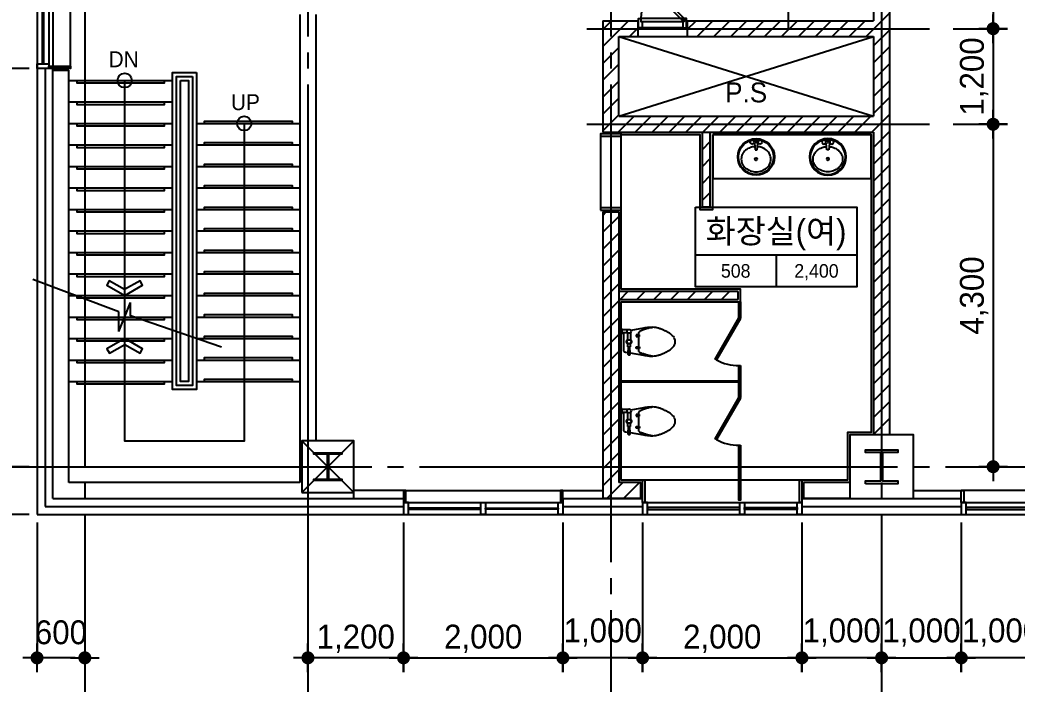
# Model space of a CAD drawing. Extents: x 14327773 to 14405935, y -1804798 to -1750552.
# Drawn here: x 14334959 to 14347473, y -1794278 to -1785939 of the extents above; entities that cross this region are included whole.
import ezdxf
from ezdxf.enums import TextEntityAlignment as Align

# ---------------------------------------------------------------- set-up
doc = ezdxf.new("R2010")
doc.units = 0
doc.header["$LTSCALE"] = 100
doc.header["$MEASUREMENT"] = 0
doc.header["$PDSIZE"] = -10
doc.linetypes.add('CEN', pattern=[66, 60, -2, 2, -2])
doc.layers.get('0').update_dxf_attribs({"linetype": 'CONTINUOUS'})
doc.layers.get('Defpoints').update_dxf_attribs({"linetype": 'CONTINUOUS'})
for name, color, linetype in [('0-내벽고정식', 7, 'CONTINUOUS'), ('8', 8, 'CONTINUOUS'), ('CEN', 1, 'CEN'), ('COL', 2, 'CONTINUOUS'), ('col2', 3, 'CONTINUOUS'), ('DIM', 7, 'CONTINUOUS'), ('EQP', 1, 'CONTINUOUS'), ('FIN', 5, 'CONTINUOUS'), ('HAT', 5, 'CONTINUOUS'), ('IN', 6, 'CONTINUOUS'), ('ST', 3, 'CONTINUOUS'), ('TEXT', 2, 'CONTINUOUS'), ('TEXT1', 7, 'CONTINUOUS'), ('TITLE', 3, 'CONTINUOUS'), ('TO', 6, 'CONTINUOUS'), ('WALL', 2, 'CONTINUOUS'), ('WALL-1', 7, 'CONTINUOUS'), ('WALLBR', 3, 'CONTINUOUS'), ('WID', 4, 'CONTINUOUS'), ('WINE', 8, 'CONTINUOUS')]:
    doc.layers.add(name, color=color, linetype=linetype)
doc.styles.add('HY울를도M', font='HYWULM.TTF')
doc.styles.add('굴림', font='H2HDRM.TTF')
doc.dimstyles.new('DIM100', dxfattribs={"dimtxt": 300, "dimasz": 120, "dimexe": 1, "dimexo": 100, "dimgap": 60, "dimtad": 1, "dimdec": 4, "dimzin": 0, "dimdsep": 46, "dimlunit": 6, "dimtxsty": '굴림', "dimblk": 'DOTT', "dimcen": 0.09, "dimadec": 0, "dimazin": 0, "dimtfac": 1, "dimtdec": 4, "dimtofl": 0, "dimtmove": 2, "dimatfit": 2, "dimldrblk": 'DOTT', "dimfxl": 1, "dimtolj": 1, "dimtzin": 0, "dimarcsym": 0})
doc.dimstyles.new('DIM50', dxfattribs={"dimscale": 50, "dimtxt": 3, "dimasz": 1.2, "dimexe": 1, "dimexo": 1, "dimgap": 0.6, "dimtad": 1, "dimdec": 4, "dimzin": 0, "dimdsep": 46, "dimlunit": 6, "dimtxsty": '굴림', "dimblk": 'DOTT', "dimcen": 0.09, "dimadec": 0, "dimazin": 0, "dimtfac": 1, "dimtdec": 4, "dimtofl": 0, "dimtmove": 2, "dimatfit": 2, "dimldrblk": 'DOTT', "dimfxl": 1, "dimtolj": 1, "dimtzin": 0, "dimarcsym": 0})
pattern_1 = [(45, (1645526.7, -3035737.57), (-106.0660172, 106.0660172), [])]

# ---------------------------------------------------------------- blocks, each defined once
blk = doc.blocks.new('TT1')
at = {"layer": 'TEXT1'}
for p, q in [((-1013, -600), (1013, -600)), ((0, -600), (0, -1000))]:
    blk.add_line(p, q, dxfattribs=at)
blk.add_lwpolyline([(-1013, 0), (1013, 0), (1013, -1000), (-1013, -1000)], close=True, dxfattribs=at)
blk = doc.blocks.new('A$C6C934309')
at = {"layer": 'ST'}
for p, q in [((271.5, 860.5), (0, 1579.2)), ((436.3, 860.5), (193.1, 760.5)), ((436.3, 860.5), (271.5, 860.5)), ((305.9, 760.5), (193.1, 760.5)), ((567.6, 0), (305.9, 760.5))]:
    blk.add_line(p, q, dxfattribs=at)
blk = doc.blocks.new('aw-1000-300')
at = {"layer": 'WID', "color": 8}
for p, q in [((970, 300), (0, 300)), ((0, 150), (1000, 150)), ((0, 0), (1000, 0))]:
    blk.add_line(p, q, dxfattribs=at)
at = {"layer": 'WID'}
for points in [[(0, 300), (30, 300), (30, 150), (0, 150)], [(970, 300), (1000, 300), (1000, 150), (970, 150)], [(60, 150), (0, 150), (0, 0), (60, 0)], [(940, 150), (1000, 150), (1000, 0), (940, 0)], [(60, 63), (940, 63), (940, 87), (60, 87)]]:
    blk.add_lwpolyline(points, close=True, dxfattribs=at)
blk = doc.blocks.new('DOTT')
for p, q in [((0, 1.5), (0, -1.5)), ((-1.5, 0), (1.5, 0))]:
    blk.add_line(p, q)
at = {"color": 6, "const_width": 0.68}
blk.add_lwpolyline([(-0.34, 0, 1), (0.34, 0, 1)], format="xyb", close=True, dxfattribs=at)
blk = doc.blocks.new('*D107')
at = {"layer": 'Defpoints', "color": 0, "lineweight": -3, "ltscale": 3}
for p in [(14346773, -1792149), (14347773, -1792149), (14346773, -1793949)]:
    blk.add_point(p, dxfattribs=at)
at = {"layer": 'DIM', "color": 7, "lineweight": -2, "ltscale": 3}
for p, q in [((14346773, -1792249), (14346773, -1793950)), ((14347773, -1792249), (14347773, -1793950)), ((14347653, -1793949), (14346893, -1793949))]:
    blk.add_line(p, q, dxfattribs=at)
at = {"layer": 'DIM', "color": 7, "lineweight": -2, "ltscale": 3, "xscale": 120, "yscale": 120, "zscale": 120, "rotation": 180}
blk.add_blockref('DOTT', (14346773, -1793949), dxfattribs=at)
at = {"layer": 'DIM', "color": 7, "lineweight": -2, "ltscale": 3, "xscale": 120, "yscale": 120, "zscale": 120}
blk.add_blockref('DOTT', (14347773, -1793949), dxfattribs=at)
at = {"layer": 'DIM', "color": 3, "ltscale": 3, "insert": (14347273, -1793632), "char_height": 300, "attachment_point": 5, "style": '굴림'}
blk.add_mtext('\\A1;1,000', dxfattribs=at)
blk = doc.blocks.new('*D108')
at = {"layer": 'Defpoints', "color": 0, "lineweight": -3, "ltscale": 3}
for p in [(14345773, -1792149), (14346773, -1792149), (14346773, -1793949)]:
    blk.add_point(p, dxfattribs=at)
at = {"layer": 'DIM', "color": 7, "lineweight": -2, "ltscale": 3}
for p, q in [((14345773, -1792249), (14345773, -1793950)), ((14346773, -1792249), (14346773, -1793950)), ((14345893, -1793949), (14346653, -1793949))]:
    blk.add_line(p, q, dxfattribs=at)
at = {"layer": 'DIM', "color": 7, "lineweight": -2, "ltscale": 3, "xscale": 120, "yscale": 120, "zscale": 120, "rotation": 180}
blk.add_blockref('DOTT', (14345773, -1793949), dxfattribs=at)
at = {"layer": 'DIM', "color": 7, "lineweight": -2, "ltscale": 3, "xscale": 120, "yscale": 120, "zscale": 120}
blk.add_blockref('DOTT', (14346773, -1793949), dxfattribs=at)
at = {"layer": 'DIM', "color": 3, "ltscale": 3, "insert": (14346273, -1793632), "char_height": 300, "attachment_point": 5, "style": '굴림'}
blk.add_mtext('\\A1;1,000', dxfattribs=at)
blk = doc.blocks.new('*D123')
at = {"layer": 'Defpoints', "color": 0, "lineweight": -3, "ltscale": 3}
for p in [(14342773, -1792149), (14344773, -1792149), (14344773, -1793949)]:
    blk.add_point(p, dxfattribs=at)
at = {"layer": 'DIM', "color": 7, "lineweight": -2, "ltscale": 3}
for p, q in [((14342773, -1792249), (14342773, -1793950)), ((14344773, -1792249), (14344773, -1793950)), ((14342893, -1793949), (14344653, -1793949))]:
    blk.add_line(p, q, dxfattribs=at)
at = {"layer": 'DIM', "color": 7, "lineweight": -2, "ltscale": 3, "xscale": 120, "yscale": 120, "zscale": 120, "rotation": 180}
blk.add_blockref('DOTT', (14342773, -1793949), dxfattribs=at)
at = {"layer": 'DIM', "color": 7, "lineweight": -2, "ltscale": 3, "xscale": 120, "yscale": 120, "zscale": 120}
blk.add_blockref('DOTT', (14344773, -1793949), dxfattribs=at)
at = {"layer": 'DIM', "color": 3, "ltscale": 3, "insert": (14343773, -1793710), "char_height": 300, "attachment_point": 5, "style": '굴림'}
blk.add_mtext('\\A1;2,000', dxfattribs=at)
blk = doc.blocks.new('*D124')
at = {"layer": 'Defpoints', "color": 0, "lineweight": -3, "ltscale": 3}
for p in [(14335173, -1792149), (14335773, -1792149), (14335173, -1793949)]:
    blk.add_point(p, dxfattribs=at)
at = {"layer": 'DIM', "color": 7, "lineweight": -2, "ltscale": 3}
for p, q in [((14335173, -1792249), (14335173, -1793950)), ((14335773, -1792249), (14335773, -1793950)), ((14335653, -1793949), (14335293, -1793949))]:
    blk.add_line(p, q, dxfattribs=at)
at = {"layer": 'DIM', "color": 7, "lineweight": -2, "ltscale": 3, "xscale": 120, "yscale": 120, "zscale": 120, "rotation": 180}
blk.add_blockref('DOTT', (14335173, -1793949), dxfattribs=at)
at = {"layer": 'DIM', "color": 7, "lineweight": -2, "ltscale": 3, "xscale": 120, "yscale": 120, "zscale": 120}
blk.add_blockref('DOTT', (14335773, -1793949), dxfattribs=at)
at = {"layer": 'DIM', "color": 3, "ltscale": 3, "insert": (14335473, -1793630), "char_height": 300, "attachment_point": 5, "style": '굴림'}
blk.add_mtext('\\A1;600', dxfattribs=at)
blk = doc.blocks.new('*D125')
at = {"layer": 'Defpoints', "color": 0, "lineweight": -3, "ltscale": 3}
for p in [(14344773, -1792149), (14345773, -1792149), (14344773, -1793949)]:
    blk.add_point(p, dxfattribs=at)
at = {"layer": 'DIM', "color": 7, "lineweight": -2, "ltscale": 3}
for p, q in [((14344773, -1792249), (14344773, -1793950)), ((14345773, -1792249), (14345773, -1793950)), ((14345653, -1793949), (14344893, -1793949))]:
    blk.add_line(p, q, dxfattribs=at)
at = {"layer": 'DIM', "color": 7, "lineweight": -2, "ltscale": 3, "xscale": 120, "yscale": 120, "zscale": 120, "rotation": 180}
blk.add_blockref('DOTT', (14344773, -1793949), dxfattribs=at)
at = {"layer": 'DIM', "color": 7, "lineweight": -2, "ltscale": 3, "xscale": 120, "yscale": 120, "zscale": 120}
blk.add_blockref('DOTT', (14345773, -1793949), dxfattribs=at)
at = {"layer": 'DIM', "color": 3, "ltscale": 3, "insert": (14345273, -1793632), "char_height": 300, "attachment_point": 5, "style": '굴림'}
blk.add_mtext('\\A1;1,000', dxfattribs=at)
blk = doc.blocks.new('*D126')
at = {"layer": 'Defpoints', "color": 0, "lineweight": -3, "ltscale": 3}
for p in [(14339773, -1792149), (14341773, -1792149), (14341773, -1793949)]:
    blk.add_point(p, dxfattribs=at)
at = {"layer": 'DIM', "color": 7, "lineweight": -2, "ltscale": 3}
for p, q in [((14339773, -1792249), (14339773, -1793950)), ((14341773, -1792249), (14341773, -1793950)), ((14339893, -1793949), (14341653, -1793949))]:
    blk.add_line(p, q, dxfattribs=at)
at = {"layer": 'DIM', "color": 7, "lineweight": -2, "ltscale": 3, "xscale": 120, "yscale": 120, "zscale": 120, "rotation": 180}
blk.add_blockref('DOTT', (14339773, -1793949), dxfattribs=at)
at = {"layer": 'DIM', "color": 7, "lineweight": -2, "ltscale": 3, "xscale": 120, "yscale": 120, "zscale": 120}
blk.add_blockref('DOTT', (14341773, -1793949), dxfattribs=at)
at = {"layer": 'DIM', "color": 3, "ltscale": 3, "insert": (14340773, -1793710), "char_height": 300, "attachment_point": 5, "style": '굴림'}
blk.add_mtext('\\A1;2,000', dxfattribs=at)
blk = doc.blocks.new('*D127')
at = {"layer": 'Defpoints', "color": 0, "lineweight": -3, "ltscale": 3}
for p in [(14341773, -1792149), (14342773, -1792149), (14341773, -1793949)]:
    blk.add_point(p, dxfattribs=at)
at = {"layer": 'DIM', "color": 7, "lineweight": -2, "ltscale": 3}
for p, q in [((14341773, -1792249), (14341773, -1793950)), ((14342773, -1792249), (14342773, -1793950)), ((14342653, -1793949), (14341893, -1793949))]:
    blk.add_line(p, q, dxfattribs=at)
at = {"layer": 'DIM', "color": 7, "lineweight": -2, "ltscale": 3, "xscale": 120, "yscale": 120, "zscale": 120, "rotation": 180}
blk.add_blockref('DOTT', (14341773, -1793949), dxfattribs=at)
at = {"layer": 'DIM', "color": 7, "lineweight": -2, "ltscale": 3, "xscale": 120, "yscale": 120, "zscale": 120}
blk.add_blockref('DOTT', (14342773, -1793949), dxfattribs=at)
at = {"layer": 'DIM', "color": 3, "ltscale": 3, "insert": (14342273, -1793632), "char_height": 300, "attachment_point": 5, "style": '굴림'}
blk.add_mtext('\\A1;1,000', dxfattribs=at)
blk = doc.blocks.new('*D128')
at = {"layer": 'Defpoints', "color": 0, "lineweight": -3, "ltscale": 3}
for p in [(14338573, -1792149), (14339773, -1792149), (14338573, -1793949)]:
    blk.add_point(p, dxfattribs=at)
at = {"layer": 'DIM', "color": 7, "lineweight": -2, "ltscale": 3}
for p, q in [((14338573, -1792249), (14338573, -1793950)), ((14339773, -1792249), (14339773, -1793950)), ((14339653, -1793949), (14338693, -1793949))]:
    blk.add_line(p, q, dxfattribs=at)
at = {"layer": 'DIM', "color": 7, "lineweight": -2, "ltscale": 3, "xscale": 120, "yscale": 120, "zscale": 120, "rotation": 180}
blk.add_blockref('DOTT', (14338573, -1793949), dxfattribs=at)
at = {"layer": 'DIM', "color": 7, "lineweight": -2, "ltscale": 3, "xscale": 120, "yscale": 120, "zscale": 120}
blk.add_blockref('DOTT', (14339773, -1793949), dxfattribs=at)
at = {"layer": 'DIM', "color": 3, "ltscale": 3, "insert": (14339173, -1793710), "char_height": 300, "attachment_point": 5, "style": '굴림'}
blk.add_mtext('\\A1;1,200', dxfattribs=at)
blk = doc.blocks.new('*D132')
at = {"layer": 'Defpoints', "color": 0, "lineweight": -3, "ltscale": 3}
for p in [(14334173, -1785549), (14335173, -1785549), (14335173, -1786549)]:
    blk.add_point(p, dxfattribs=at)
at = {"layer": 'DIM', "color": 7, "lineweight": -2, "ltscale": 3}
for p, q in [((14335073, -1785549), (14334172, -1785549)), ((14334173, -1786429), (14334173, -1785669)), ((14335073, -1786549), (14334172, -1786549))]:
    blk.add_line(p, q, dxfattribs=at)
at = {"layer": 'DIM', "color": 7, "lineweight": -2, "ltscale": 3, "xscale": 120, "yscale": 120, "zscale": 120}
for p, rotation in [((14334173, -1785549), 90), ((14334173, -1786549), 270)]:
    blk.add_blockref('DOTT', p, dxfattribs=dict(at, rotation=rotation))
at = {"layer": 'DIM', "color": 3, "ltscale": 3, "insert": (14333904, -1786049), "char_height": 300, "attachment_point": 5, "rotation": 90, "style": '굴림'}
blk.add_mtext('\\A1;1,000', dxfattribs=at)
blk = doc.blocks.new('*D138')
at = {"layer": 'Defpoints', "color": 0, "lineweight": -3, "ltscale": 3}
for p in [(14334173, -1791549), (14335173, -1791549), (14335173, -1792149)]:
    blk.add_point(p, dxfattribs=at)
at = {"layer": 'DIM', "color": 7, "lineweight": -2, "ltscale": 3}
for p, q in [((14335073, -1791549), (14334172, -1791549)), ((14334173, -1792029), (14334173, -1791669)), ((14335073, -1792149), (14334172, -1792149))]:
    blk.add_line(p, q, dxfattribs=at)
at = {"layer": 'DIM', "color": 7, "lineweight": -2, "ltscale": 3, "xscale": 120, "yscale": 120, "zscale": 120}
for p, rotation in [((14334173, -1791549), 90), ((14334173, -1792149), 270)]:
    blk.add_blockref('DOTT', p, dxfattribs=dict(at, rotation=rotation))
at = {"layer": 'DIM', "color": 3, "ltscale": 3, "insert": (14333890, -1792130), "char_height": 300, "attachment_point": 5, "rotation": 90, "style": '굴림'}
blk.add_mtext('\\A1;600', dxfattribs=at)
blk = doc.blocks.new('*D160')
at = {"layer": 'Defpoints', "color": 0, "lineweight": -3}
for p in [(14346373, -1780649), (14346373, -1786049), (14347173, -1786049)]:
    blk.add_point(p, dxfattribs=at)
at = {"layer": 'DIM', "color": 7, "lineweight": -2}
for p, q in [((14346673, -1780649), (14347273, -1780649)), ((14347173, -1780769), (14347173, -1785929)), ((14346673, -1786049), (14347273, -1786049))]:
    blk.add_line(p, q, dxfattribs=at)
at = {"layer": 'DIM', "color": 7, "lineweight": -2, "xscale": 120, "yscale": 120, "zscale": 120}
for p, rotation in [((14347173, -1780649), 90), ((14347173, -1786049), 270)]:
    blk.add_blockref('DOTT', p, dxfattribs=dict(at, rotation=rotation))
at = {"layer": 'DIM', "color": 3, "insert": (14346935, -1783349), "char_height": 300, "attachment_point": 5, "rotation": 90, "style": '굴림'}
blk.add_mtext('\\A1;5,400', dxfattribs=at)
blk = doc.blocks.new('*D161')
at = {"layer": 'Defpoints', "color": 0, "lineweight": -3}
for p in [(14346373, -1786049), (14346373, -1787249), (14347173, -1787249)]:
    blk.add_point(p, dxfattribs=at)
at = {"layer": 'DIM', "color": 7, "lineweight": -2}
for p, q in [((14346673, -1786049), (14347273, -1786049)), ((14347173, -1786169), (14347173, -1787129)), ((14346673, -1787249), (14347273, -1787249))]:
    blk.add_line(p, q, dxfattribs=at)
at = {"layer": 'DIM', "color": 7, "lineweight": -2, "xscale": 120, "yscale": 120, "zscale": 120}
for p, rotation in [((14347173, -1786049), 90), ((14347173, -1787249), 270)]:
    blk.add_blockref('DOTT', p, dxfattribs=dict(at, rotation=rotation))
at = {"layer": 'DIM', "color": 3, "insert": (14346934, -1786649), "char_height": 300, "attachment_point": 5, "rotation": 90, "style": '굴림'}
blk.add_mtext('\\A1;1,200', dxfattribs=at)
blk = doc.blocks.new('*D162')
at = {"layer": 'Defpoints', "color": 0, "lineweight": -3}
for p in [(14346373, -1787249), (14346373, -1791549), (14347173, -1791549)]:
    blk.add_point(p, dxfattribs=at)
at = {"layer": 'DIM', "color": 7, "lineweight": -2}
for p, q in [((14346673, -1787249), (14347273, -1787249)), ((14347173, -1787369), (14347173, -1791429)), ((14346673, -1791549), (14347273, -1791549))]:
    blk.add_line(p, q, dxfattribs=at)
at = {"layer": 'DIM', "color": 7, "lineweight": -2, "xscale": 120, "yscale": 120, "zscale": 120}
for p, rotation in [((14347173, -1787249), 90), ((14347173, -1791549), 270)]:
    blk.add_blockref('DOTT', p, dxfattribs=dict(at, rotation=rotation))
at = {"layer": 'DIM', "color": 3, "insert": (14346934, -1789399), "char_height": 300, "attachment_point": 5, "rotation": 90, "style": '굴림'}
blk.add_mtext('\\A1;4,300', dxfattribs=at)
blk = doc.blocks.new('001')
at = {"layer": 'EQP'}
for p, q in [((0, 165), (10, 160)), ((10, 160), (10, 100)), ((85, 150), (10, 150)), ((280, 170), (122, 142)), ((10, 100), (0, 95)), ((85, 110), (10, 110)), ((80, 115), (80, 15)), ((120, 115), (120, 15)), ((190, 85), (190, 65)), ((230, 85), (190, 85)), ((190, 65), (230, 65)), ((220, 115), (220, 85)), ((220, 65), (220, 0)), ((220, 0), (220, -65)), ((230, 65), (230, 85)), ((80, -15), (80, -65)), ((80, -65), (120, -65)), ((120, -65), (120, -15)), ((190, -85), (190, -65)), ((190, -65), (230, -65)), ((230, -85), (190, -85)), ((220, -85), (220, -115)), ((230, -65), (230, -85))]:
    blk.add_line(p, q, dxfattribs=at)
for points in [[(31, 110, 0.018932), (30, 75), (30, 0), (30, -75, 0.024922), (32, -121, 0.25497), (35, -125, 0.056948), (39, -127, 0.016043), (55, -130), (86, -136)], [(90, -65), (85, -150, 1.060552), (115, -150), (110, -65)], [(114, -141), (280, -170, 0.022182), (348, -179, 0.0294), (400, -180, 0.029565), (436, -177, 0.035314), (465, -170, 0.006976), (477, -166, 0.004694), (495, -160, 0.019426), (536, -144, 0.015468), (585, -120, 0.040875), (615, -101, 0.036447), (645, -75, 0.04843), (665, -50, 0.068612), (675, -30, 0.037226), (679, -14, 0.041311), (680, 0, 0.041311)]]:
    blk.add_lwpolyline(points, format="xyb", dxfattribs=at)
for centre in [(100, 130), (100, 0)]:
    blk.add_circle(centre, 25, dxfattribs=at)
for centre, radius, start, end in [((326, -22), 174, 119.5675, 126.8699), ((474, -283), 475, 116.5651, 119.5675), ((397, -129), 303, 112.8053, 116.5651), ((412, -593), 775, 94.7636, 99.8466), ((371, -66), 234, 105.9454, 112.8053), ((471, -417), 599, 101.6565, 105.9454), ((385, -261), 441, 88.0277, 94.7636), ((418, -160), 337, 94.3987, 101.6565), ((390, -123), 304, 81.2538, 88.0277), ((403, -34), 213, 73.1639, 81.2538), ((333, -266), 456, 71.5651, 73.1639), ((159, -789), 1007, 70.4892, 71.5651), ((307, -370), 562, 66.0375, 70.4892), ((175, -667), 887, 62.4927, 66.0375), ((100, 0), 35, 124.8499, 235.1501), ((100, 0), 35, 304.8499, 55.1501), ((224, 115), 3.54, 126.8699, 180), ((485, -73), 217, 53.1301, 62.4927), ((451, -117), 273, 44.7808, 53.1301), ((528, -41), 165, 33.6901, 44.7808), ((596, 4), 82.6, 17.9901, 33.6901), ((572, -3), 108, 9.4623, 17.9901), ((592, 0), 87.7, 0, 9.4623), ((232, -115), 12.3, 180, 225), ((262, -85), 54.8, 225, 245.9278), ((359, 131), 291, 245.9278, 249.444), ((454, 386), 564, 249.444, 251.9714), ((609, 862), 1064, 251.9714, 254.0546), ((544, 635), 828, 254.0546, 256.4166), ((407, 67), 244, 256.4166, 265.6013)]:
    blk.add_arc(centre, radius, start, end, dxfattribs=at)
blk = doc.blocks.new('2LAVA01', base_point=(376, 233))
at = {"color": 0}
for p, q in [((346, 203), (405, 203)), ((346, 175), (349, 175)), ((354, 170), (362, 94)), ((390, 94), (397, 170)), ((402, 175), (405, 175)), ((362, 94), (390, 94))]:
    blk.add_line(p, q, dxfattribs=at)
blk.add_lwpolyline([(358, 132, 0.064435), (303, 121, 0.091719), (244, 87, 0.103599), (203, 34, 0.113912), (190, -25, 0.113912), (203, -84, 0.103599), (244, -137, 0.091719), (303, -171, 0.084785), (376, -183, 0.084785), (448, -171, 0.091719), (507, -137, 0.103599), (548, -84, 0.113912), (562, -25, 0.113912), (548, 34, 0.103599), (507, 87, 0.091719), (448, 121, 0.064435), (393, 132, 0.084785)], format="xyb", dxfattribs=at)
for centre, radius in [((376, 3), 230), ((376, 3), 220), ((326, 189), 25), ((376, 189), 8), ((426, 189), 25), ((376, -25), 15)]:
    blk.add_circle(centre, radius, dxfattribs=at)
for centre, start, end in [((349, 170), 5.3909, 90), ((402, 170), 90, 174.6091)]:
    blk.add_arc(centre, 5, start, end, dxfattribs=at)
blk = doc.blocks.new('D600')
at = {"layer": 'WID'}
for p, q in [((0, -255), (0, 255)), ((80, 255), (80, -255)), ((120, -270), (120, 270))]:
    blk.add_line(p, q, dxfattribs=at)
for points in [[(90, 300), (120, 300), (120, 270), (80, 270), (80, 255), (0, 255), (0, 270), (0, 270), (0, 300), (90, 300)], [(120, -270), (97, -247), (478, 135), (502, 112)], [(90, -300), (120, -300), (120, -270), (80, -270), (80, -255), (0, -255), (0, -270), (0, -270), (0, -300), (90, -300)]]:
    blk.add_lwpolyline(points, dxfattribs=at)
blk.add_lwpolyline([(120, -270), (502, 112, 0.198912), (120, 270, 0.198912)], format="xyb", dxfattribs=at)

msp = doc.modelspace()

# ---------------------------------------------------------------- hatches: boundary and pattern name
at = {"layer": 'HAT', "lineweight": -3, "ltscale": 200}
h = msp.add_hatch(dxfattribs=at)
h.set_pattern_fill('_USER,N', color=256, scale=150, angle=45, style=0, pattern_type=0)
h.set_pattern_definition(pattern_1)
h.paths.add_polyline_path([(14342193.21251, -1780549.19177), (14345873.21251, -1780549.19177), (14345873.21251, -1791149.19177), (14345673.21251, -1791149.19177), (14345673.21251, -1780749.19177), (14342193.21251, -1780749.19177)])
h = msp.add_hatch(dxfattribs=at)
h.set_pattern_fill('_USER,N', color=256, scale=150, angle=45, style=0, pattern_type=0)
h.set_pattern_definition(pattern_1)
h.paths.add_polyline_path([(14342273.21251, -1785949.19177), (14342713.21251, -1785949.19177), (14342713.21251, -1786149.19177), (14342473.21251, -1786149.19177), (14342473.21251, -1787149.19177), (14345673.21251, -1787149.19177), (14345673.21251, -1787349.19177), (14342273.21251, -1787349.19177)])
h = msp.add_hatch(dxfattribs=at)
h.set_pattern_fill('_USER,N', color=256, scale=150, angle=45, style=0, pattern_type=0)
h.set_pattern_definition(pattern_1)
h.paths.add_polyline_path([(14345673.21251, -1785949.19177), (14343333.21251, -1785949.19177), (14343333.21251, -1786149.19177), (14345673.21251, -1786149.19177)])
h = msp.add_hatch(dxfattribs=at)
h.set_pattern_fill('_USER,N', color=256, scale=150, angle=45, style=0, pattern_type=0)
h.set_pattern_definition(pattern_1)
h.paths.add_polyline_path([(14343523.21251, -1787349.19177), (14343623.21251, -1787349.19177), (14343623.21251, -1788289.19177), (14343523.21251, -1788289.19177)])
h = msp.add_hatch(dxfattribs=at)
h.set_pattern_fill('_USER,N', color=256, scale=150, angle=45, style=0, pattern_type=0)
h.set_pattern_definition(pattern_1)
h.paths.add_polyline_path([(14342273.21251, -1788349.19177), (14342473.21251, -1788349.19177), (14342473.21251, -1789349.19177), (14343973.21251, -1789349.19177), (14343973.21251, -1789449.19177), (14342473.21251, -1789449.19177), (14342473.21251, -1791749.19177), (14342753.21251, -1791749.19177), (14342753.21251, -1791949.19177), (14342273.21251, -1791949.19177)])

# ---------------------------------------------------------------- linework, layer by layer
at = {"layer": '0-내벽고정식'}
for p, q in [((14339773.21251, -1791849.19177), (14339148.21251, -1791849.19177)), ((14341773.21251, -1791849.19177), (14342273.21251, -1791849.19177)), ((14346173.21251, -1791849.19177), (14346773.21251, -1791849.19177))]:
    msp.add_line(p, q, dxfattribs=at)
at = {"layer": '8'}
for p, q in [((14342713.21251, -1786149.19177), (14343333.21251, -1786149.19177)), ((14344743.21251, -1791719.19177), (14342773.21251, -1791719.19177))]:
    msp.add_line(p, q, dxfattribs=at)
at = {"layer": '8', "ltscale": 3}
for p, q in [((14342243.21251, -1787399.19177), (14342243.21251, -1788299.19177)), ((14342503.21251, -1788299.19177), (14342503.21251, -1787399.19177))]:
    msp.add_line(p, q, dxfattribs=at)
at = {"layer": 'CEN', "linetype": 'CEN'}
for p, q in [((14335773.21251, -1759149.19177), (14335773.21251, -1799049.19177)), ((14335773.21251, -1759149.19177), (14335773.21251, -1799049.19177)), ((14345773.21251, -1759149.19177), (14345773.21251, -1799049.19177)), ((14338573.21251, -1780149.19177), (14338573.21251, -1799049.19177)), ((14342373.21251, -1780149.19177), (14342373.21251, -1799049.19177)), ((14344603.21251, -1786049.19177), (14344603.21251, -1784049.19177)), ((14342073.21251, -1786049.19177), (14346373.21251, -1786049.19177)), ((14342473.21251, -1787149.19177), (14345673.21251, -1786149.19177)), ((14342473.21251, -1786149.19177), (14345673.21251, -1787149.19177)), ((14342073.21251, -1787249.19177), (14346373.21251, -1787249.19177)), ((14333373.21251, -1791549.19177), (14397373.21251, -1791549.19177))]:
    msp.add_line(p, q, dxfattribs=at)
at = {"layer": 'COL'}
for p, q in [((14338473.21251, -1791749.19177), (14335573.21251, -1791749.19177)), ((14335373.21251, -1791949.19177), (14338473.21251, -1791949.19177))]:
    msp.add_line(p, q, dxfattribs=at)
for points in [[(14335373.21251, -1786569.19177), (14335573.21251, -1786569.19177)], [(14338473.21251, -1791949.19177), (14339148.21251, -1791949.19177), (14339148.21251, -1791224.19177), (14338673.21251, -1791224.19177)]]:
    msp.add_lwpolyline(points, dxfattribs=at)
msp.add_lwpolyline([(14346173.21251, -1791949.19177), (14346173.21251, -1791149.19177), (14345373.21251, -1791149.19177), (14345373.21251, -1791949.19177)], close=True, dxfattribs=at)
at = {"layer": 'col2'}
for points in [[(14345569.71251, -1791763.19177), (14345569.71251, -1791728.19177), (14345763.21251, -1791728.19177), (14345763.21251, -1791370.19177), (14345569.71251, -1791370.19177), (14345569.71251, -1791335.19177), (14345976.71251, -1791335.19177), (14345976.71251, -1791370.19177), (14345783.21251, -1791370.19177), (14345783.21251, -1791728.19177), (14345976.71251, -1791728.19177), (14345976.71251, -1791763.19177)], [(14338648.21251, -1791724.19177), (14338648.21251, -1791705.19177), (14338817.21251, -1791705.19177), (14338817.21251, -1791393.19177), (14338648.21251, -1791393.19177), (14338648.21251, -1791374.19177), (14338998.21251, -1791374.19177), (14338998.21251, -1791393.19177), (14338829.21251, -1791393.19177), (14338829.21251, -1791705.19177), (14338998.21251, -1791705.19177), (14338998.21251, -1791724.19177)]]:
    msp.add_lwpolyline(points, close=True, dxfattribs=at)
at = {"layer": 'Defpoints'}
for p, q in [((14338498.21251, -1791874.19177), (14339148.21251, -1791224.19177)), ((14339148.21251, -1791874.19177), (14338498.21251, -1791224.19177))]:
    msp.add_line(p, q, dxfattribs=at)
msp.add_lwpolyline([(14338498.21251, -1791874.19177), (14339148.21251, -1791874.19177), (14339148.21251, -1791224.19177), (14338498.21251, -1791224.19177)], close=True, dxfattribs=at)
at = {"layer": 'FIN'}
msp.add_lwpolyline([(14343653.21251, -1787379.19177), (14345643.21251, -1787379.19177), (14345643.21251, -1789319.19177), (14345643.21251, -1789319.19177), (14345643.21251, -1789479.19177), (14345643.21251, -1789479.19177), (14345643.21251, -1791119.19177), (14345343.21251, -1791119.19177), (14345343.21251, -1791719.19177), (14342503.21251, -1791719.19177), (14342503.21251, -1789479.19177), (14344003.21251, -1789479.19177), (14344003.21251, -1789319.19177), (14342503.21251, -1789319.19177), (14342503.21251, -1787379.19177), (14343493.21251, -1787379.19177), (14343493.21251, -1788319.19177), (14343653.21251, -1788319.19177)], close=True, dxfattribs=at)
at = {"layer": 'ST', "color": 4}
for p, q in [((14335573.21251, -1786699.19177), (14336873.21251, -1786699.19177)), ((14335573.21251, -1786969.19177), (14336873.21251, -1786969.19177)), ((14335573.21251, -1787239.19177), (14336873.21251, -1787239.19177)), ((14337173.21251, -1787239.19177), (14338473.21251, -1787239.19177)), ((14335573.21251, -1787509.19177), (14336873.21251, -1787509.19177)), ((14337173.21251, -1787509.19177), (14338473.21251, -1787509.19177)), ((14335573.21251, -1787779.19177), (14336873.21251, -1787779.19177)), ((14337173.21251, -1787779.19177), (14338473.21251, -1787779.19177)), ((14335573.21251, -1788049.19177), (14336873.21251, -1788049.19177)), ((14337173.21251, -1788049.19177), (14338473.21251, -1788049.19177)), ((14335573.21251, -1788319.19177), (14336873.21251, -1788319.19177)), ((14337173.21251, -1788319.19177), (14338473.21251, -1788319.19177)), ((14335573.21251, -1788589.19177), (14336873.21251, -1788589.19177)), ((14337173.21251, -1788589.19177), (14338473.21251, -1788589.19177)), ((14335573.21251, -1788859.19177), (14336873.21251, -1788859.19177)), ((14337173.21251, -1788859.19177), (14338473.21251, -1788859.19177)), ((14335573.21251, -1789129.19177), (14336873.21251, -1789129.19177)), ((14337173.21251, -1789129.19177), (14338473.21251, -1789129.19177)), ((14335573.21251, -1789399.19177), (14336873.21251, -1789399.19177)), ((14337173.21251, -1789399.19177), (14338473.21251, -1789399.19177)), ((14335573.21251, -1789669.19177), (14336873.21251, -1789669.19177)), ((14337173.21251, -1789669.19177), (14338473.21251, -1789669.19177)), ((14335573.21251, -1789939.19177), (14336873.21251, -1789939.19177)), ((14337173.21251, -1789939.19177), (14338473.21251, -1789939.19177)), ((14335573.21251, -1790209.19177), (14336873.21251, -1790209.19177)), ((14337173.21251, -1790209.19177), (14338473.21251, -1790209.19177)), ((14335573.21251, -1790479.19177), (14336873.21251, -1790479.19177)), ((14337173.21251, -1790479.19177), (14338473.21251, -1790479.19177))]:
    msp.add_line(p, q, dxfattribs=at)
at = {"layer": 'ST', "color": 8}
for points in [[(14335673.21251, -1786699.19177), (14335673.21251, -1786729.19177), (14336773.21251, -1786729.19177), (14336773.21251, -1786699.19177)], [(14335673.21251, -1786969.19177), (14335673.21251, -1786999.19177), (14336773.21251, -1786999.19177), (14336773.21251, -1786969.19177)], [(14337273.21251, -1787239.19177), (14337273.21251, -1787209.19177), (14338373.21251, -1787209.19177), (14338373.21251, -1787239.19177)], [(14335673.21251, -1787239.19177), (14335673.21251, -1787269.19177), (14336773.21251, -1787269.19177), (14336773.21251, -1787239.19177)], [(14335673.21251, -1787509.19177), (14335673.21251, -1787539.19177), (14336773.21251, -1787539.19177), (14336773.21251, -1787509.19177)], [(14337273.21251, -1787509.19177), (14337273.21251, -1787479.19177), (14338373.21251, -1787479.19177), (14338373.21251, -1787509.19177)], [(14335673.21251, -1787779.19177), (14335673.21251, -1787809.19177), (14336773.21251, -1787809.19177), (14336773.21251, -1787779.19177)], [(14337273.21251, -1787779.19177), (14337273.21251, -1787749.19177), (14338373.21251, -1787749.19177), (14338373.21251, -1787779.19177)], [(14335673.21251, -1788049.19177), (14335673.21251, -1788079.19177), (14336773.21251, -1788079.19177), (14336773.21251, -1788049.19177)], [(14337273.21251, -1788049.19177), (14337273.21251, -1788019.19177), (14338373.21251, -1788019.19177), (14338373.21251, -1788049.19177)], [(14335673.21251, -1788319.19177), (14335673.21251, -1788349.19177), (14336773.21251, -1788349.19177), (14336773.21251, -1788319.19177)], [(14337273.21251, -1788319.19177), (14337273.21251, -1788289.19177), (14338373.21251, -1788289.19177), (14338373.21251, -1788319.19177)], [(14335673.21251, -1788589.19177), (14335673.21251, -1788619.19177), (14336773.21251, -1788619.19177), (14336773.21251, -1788589.19177)], [(14337273.21251, -1788589.19177), (14337273.21251, -1788559.19177), (14338373.21251, -1788559.19177), (14338373.21251, -1788589.19177)], [(14337273.21251, -1788859.19177), (14337273.21251, -1788829.19177), (14338373.21251, -1788829.19177), (14338373.21251, -1788859.19177)], [(14335673.21251, -1788859.19177), (14335673.21251, -1788889.19177), (14336773.21251, -1788889.19177), (14336773.21251, -1788859.19177)], [(14335673.21251, -1789129.19177), (14335673.21251, -1789159.19177), (14336773.21251, -1789159.19177), (14336773.21251, -1789129.19177)], [(14337273.21251, -1789129.19177), (14337273.21251, -1789099.19177), (14338373.21251, -1789099.19177), (14338373.21251, -1789129.19177)], [(14335673.21251, -1789399.19177), (14335673.21251, -1789429.19177), (14336773.21251, -1789429.19177), (14336773.21251, -1789399.19177)], [(14337273.21251, -1789399.19177), (14337273.21251, -1789369.19177), (14338373.21251, -1789369.19177), (14338373.21251, -1789399.19177)], [(14335673.21251, -1789669.19177), (14335673.21251, -1789699.19177), (14336773.21251, -1789699.19177), (14336773.21251, -1789669.19177)], [(14337273.21251, -1789669.19177), (14337273.21251, -1789639.19177), (14338373.21251, -1789639.19177), (14338373.21251, -1789669.19177)], [(14335673.21251, -1789939.19177), (14335673.21251, -1789969.19177), (14336773.21251, -1789969.19177), (14336773.21251, -1789939.19177)], [(14337273.21251, -1789939.19177), (14337273.21251, -1789909.19177), (14338373.21251, -1789909.19177), (14338373.21251, -1789939.19177)], [(14335673.21251, -1790209.19177), (14335673.21251, -1790239.19177), (14336773.21251, -1790239.19177), (14336773.21251, -1790209.19177)], [(14337273.21251, -1790209.19177), (14337273.21251, -1790179.19177), (14338373.21251, -1790179.19177), (14338373.21251, -1790209.19177)], [(14337273.21251, -1790479.19177), (14337273.21251, -1790449.19177), (14338373.21251, -1790449.19177), (14338373.21251, -1790479.19177)], [(14335673.21251, -1790479.19177), (14335673.21251, -1790509.19177), (14336773.21251, -1790509.19177), (14336773.21251, -1790479.19177)]]:
    msp.add_lwpolyline(points, dxfattribs=at)
at = {"layer": 'ST', "color": 4}
for points in [[(14337773.21251, -1787239.19177), (14337773.21251, -1791229.19177), (14336273.21251, -1791229.19177), (14336273.21251, -1786699.19177)], [(14337173.21251, -1786599.19177), (14337173.21251, -1790579.19177), (14336873.21251, -1790579.19177), (14336873.21251, -1786599.19177), (14337173.21251, -1786599.19177)], [(14337123.21251, -1786649.19177), (14337123.21251, -1790529.19177), (14336923.21251, -1790529.19177), (14336923.21251, -1786649.19177), (14337123.21251, -1786649.19177)], [(14336973.21251, -1786699.19177), (14337073.21251, -1786699.19177), (14337073.21251, -1790479.19177), (14336973.21251, -1790479.19177), (14336973.21251, -1786699.19177)]]:
    msp.add_lwpolyline(points, dxfattribs=at)
for points in [[(14336273.21251, -1789399.19177), (14336497.9461, -1789269.44177), (14336465.6961, -1789213.58314), (14336272.78895, -1789324.95814), (14336079.88179, -1789213.58314), (14336047.63179, -1789269.44177)], [(14336273.21251, -1789939.19177), (14336048.47892, -1790068.94177), (14336080.72892, -1790124.80041), (14336273.63608, -1790013.42541), (14336466.54324, -1790124.80041), (14336498.79324, -1790068.94177)]]:
    msp.add_lwpolyline(points, close=True, dxfattribs=at)
for centre in [(14336273.21251, -1786699.19177), (14337773.21251, -1787239.19177)]:
    msp.add_circle(centre, 90, dxfattribs=at)
at = {"layer": 'TO'}
for points in [[(14343653.21251, -1787379.19177), (14343653.21251, -1787929.19177), (14345643.21251, -1787929.19177), (14345643.21251, -1787379.19177)], [(14344003.21251, -1789479.19177), (14344003.21251, -1789679.19177), (14343983.21251, -1789679.19177), (14343983.21251, -1789479.19177)], [(14344003.21251, -1790279.19177), (14344003.21251, -1790679.19177), (14343983.21251, -1790679.19177), (14343983.21251, -1790279.19177)], [(14343983.21251, -1790469.19177), (14343983.21251, -1790489.19177), (14342503.21251, -1790489.19177), (14342503.21251, -1790469.19177)], [(14344003.21251, -1791279.19177), (14344003.21251, -1791969.19177), (14343983.21251, -1791969.19177), (14343983.21251, -1791279.19177)]]:
    msp.add_lwpolyline(points, close=True, dxfattribs=at)
for points in [[(14343983.21251, -1789679.19177), (14344000.53302, -1789689.19177), (14343700.53302, -1790208.80702), (14343683.21251, -1790198.80702), (14343983.21251, -1789679.19177)], [(14343983.21251, -1790679.19177), (14344000.53302, -1790689.19177), (14343700.53302, -1791208.80702), (14343683.21251, -1791198.80702), (14343983.21251, -1790679.19177)]]:
    msp.add_lwpolyline(points, dxfattribs=at)
for centre in [(14343983.90544, -1789673.5673), (14343983.90544, -1790673.5673)]:
    msp.add_arc(centre, 605.62487, 242.101874402, 269.934444577, dxfattribs=at)
at = {"layer": 'WALL'}
for p, q in [((14338473.21251, -1785869.19177), (14338473.21251, -1791749.19177)), ((14338673.21251, -1785869.19177), (14338673.21251, -1791224.19177)), ((14335373.21251, -1791949.19177), (14335373.21251, -1786569.19177)), ((14335573.21251, -1791749.19177), (14335573.21251, -1786569.19177))]:
    msp.add_line(p, q, dxfattribs=at)
at = {"layer": 'WALL-1', "color": 4}
for p, q in [((14335373.21251, -1785579.19177), (14335373.21251, -1786519.19177)), ((14335173.21251, -1786549.19177), (14335173.21251, -1792149.19177)), ((14335273.21251, -1786549.19177), (14335273.21251, -1792049.19177)), ((14335373.21251, -1791949.19177), (14335373.21251, -1786549.19177)), ((14335373.21251, -1791949.19177), (14339773.21251, -1791949.19177)), ((14339773.21251, -1791949.19177), (14339773.21251, -1792149.19177)), ((14341773.21251, -1791949.19177), (14342773.21251, -1791949.19177)), ((14341773.21251, -1791949.19177), (14341773.21251, -1792149.19177)), ((14344773.21251, -1791949.19177), (14346773.21251, -1791949.19177)), ((14335273.21251, -1792049.19177), (14339773.21251, -1792049.19177)), ((14341773.21251, -1792049.19177), (14342773.21251, -1792049.19177)), ((14344773.21251, -1792049.19177), (14346773.21251, -1792049.19177)), ((14335173.21251, -1792149.19177), (14339773.21251, -1792149.19177)), ((14341773.21251, -1792149.19177), (14342773.21251, -1792149.19177)), ((14344773.21251, -1792149.19177), (14346773.21251, -1792149.19177))]:
    msp.add_line(p, q, dxfattribs=at)
at = {"layer": 'WALLBR'}
for p, q in [((14345873.21251, -1780549.19177), (14345873.21251, -1791149.19177)), ((14345673.21251, -1780749.19177), (14345673.21251, -1785949.19177)), ((14342273.21251, -1785949.19177), (14342713.21251, -1785949.19177)), ((14342273.21251, -1785949.19177), (14342273.21251, -1787349.19177)), ((14342713.21251, -1785949.19177), (14342713.21251, -1786149.19177)), ((14343333.21251, -1785949.19177), (14345673.21251, -1785949.19177)), ((14343333.21251, -1785949.19177), (14343333.21251, -1786149.19177)), ((14342473.21251, -1786149.19177), (14342713.21251, -1786149.19177)), ((14342473.21251, -1787149.19177), (14342473.21251, -1786149.19177)), ((14343333.21251, -1786149.19177), (14345673.21251, -1786149.19177)), ((14345673.21251, -1786149.19177), (14345673.21251, -1787149.19177)), ((14342473.21251, -1787149.19177), (14345673.21251, -1787149.19177)), ((14342273.21251, -1787349.19177), (14345673.21251, -1787349.19177)), ((14343523.21251, -1788289.19177), (14343523.21251, -1787349.19177)), ((14343623.21251, -1788289.19177), (14343623.21251, -1787349.19177)), ((14345673.21251, -1787349.19177), (14345673.21251, -1791149.19177)), ((14343623.21251, -1788289.19177), (14343523.21251, -1788289.19177)), ((14342273.21251, -1788349.19177), (14342273.21251, -1791949.15165)), ((14342273.21251, -1788349.19177), (14342473.21251, -1788349.19177)), ((14342473.21251, -1788349.19177), (14342473.21251, -1791749.19177)), ((14343973.21251, -1789349.19177), (14342473.21251, -1789349.19177)), ((14342473.21251, -1789449.19177), (14343973.21251, -1789449.19177)), ((14343973.21251, -1789449.19177), (14343973.21251, -1789349.19177)), ((14342753.21251, -1791749.19177), (14342473.21251, -1791749.19177)), ((14342753.21251, -1791949.19177), (14342753.21251, -1791749.19177)), ((14345373.21251, -1791749.19177), (14344793.21251, -1791749.19177)), ((14344793.21251, -1791749.19177), (14344793.21251, -1791949.19177)), ((14342753.21251, -1791949.19177), (14342273.21251, -1791949.19177)), ((14345373.21251, -1791949.19177), (14344793.21251, -1791949.19177))]:
    msp.add_line(p, q, dxfattribs=at)
at = {"layer": 'WID', "color": 8}
for p, q in [((14335173.21251, -1785549.19177), (14335173.21251, -1786549.19177)), ((14335323.21251, -1785549.19177), (14335323.21251, -1786549.19177)), ((14335593.21251, -1786519.19177), (14335593.21251, -1785549.19177))]:
    msp.add_line(p, q, dxfattribs=at)
at = {"layer": 'WID'}
for p, q in [((14342773.21251, -1791999.19177), (14344773.21251, -1791999.19177)), ((14342773.21251, -1792149.19177), (14344773.21251, -1792149.19177))]:
    msp.add_line(p, q, dxfattribs=at)
for points in [[(14335236.21251, -1785609.19177), (14335236.21251, -1786489.19177), (14335260.21251, -1786489.19177), (14335260.21251, -1785609.19177)], [(14335323.21251, -1786489.19177), (14335323.21251, -1786549.19177), (14335173.21251, -1786549.19177), (14335173.21251, -1786489.19177)], [(14335593.21251, -1786519.19177), (14335593.21251, -1786549.19177), (14335323.21251, -1786549.19177), (14335323.21251, -1786519.19177)], [(14342243.21251, -1787399.19177), (14342503.21251, -1787399.19177), (14342503.21251, -1787369.19177), (14342243.21251, -1787369.19177)], [(14342243.21251, -1788329.19177), (14342503.21251, -1788329.19177), (14342503.21251, -1788299.19177), (14342243.21251, -1788299.19177)], [(14342773.21251, -1791719.19177), (14342803.21251, -1791719.19177), (14342803.21251, -1791999.19177), (14342773.21251, -1791999.19177)], [(14344743.21251, -1791719.19177), (14344773.21251, -1791719.19177), (14344773.21251, -1791999.19177), (14344743.21251, -1791999.19177)], [(14339803.21251, -1791849.19177), (14339773.21251, -1791849.19177), (14339773.21251, -1791999.19177), (14339803.21251, -1791999.19177)], [(14341773.21251, -1791849.19177), (14341743.21251, -1791849.19177), (14341743.21251, -1791999.19177), (14341773.21251, -1791999.19177)], [(14339833.21251, -1791999.19177), (14339773.21251, -1791999.19177), (14339773.21251, -1792149.19177), (14339833.21251, -1792149.19177)], [(14339833.21251, -1792068.19177), (14339833.21251, -1792080.19177), (14340743.21251, -1792080.19096), (14340743.21251, -1792068.19096)], [(14340743.21251, -1791999.19177), (14340803.21251, -1791999.19177), (14340803.21251, -1792149.19177), (14340743.21251, -1792149.19177)], [(14341713.21251, -1792068.19177), (14341713.21251, -1792080.19177), (14340803.21251, -1792080.19096), (14340803.21251, -1792068.19096)], [(14341713.21251, -1791999.19177), (14341773.21251, -1791999.19177), (14341773.21251, -1792149.19177), (14341713.21251, -1792149.19177)], [(14342833.21251, -1791999.19177), (14342773.21251, -1791999.19177), (14342773.21251, -1792149.19177), (14342833.21251, -1792149.19177)], [(14342833.21251, -1792062.19177), (14342833.21251, -1792086.19177), (14343993.21251, -1792086.19096), (14343993.21251, -1792062.19096)], [(14343993.21251, -1791999.19177), (14344053.21251, -1791999.19177), (14344053.21251, -1792149.19177), (14343993.21251, -1792149.19177)], [(14344713.21251, -1792062.19177), (14344713.21251, -1792086.19177), (14344053.21251, -1792086.19096), (14344053.21251, -1792062.19096)], [(14344713.21251, -1791999.19177), (14344773.21251, -1791999.19177), (14344773.21251, -1792149.19177), (14344713.21251, -1792149.19177)]]:
    msp.add_lwpolyline(points, close=True, dxfattribs=at)
at = {"layer": 'WINE'}
for p, q in [((14339773.21251, -1791849.19177), (14341773.21251, -1791849.19177)), ((14339773.21251, -1791999.19177), (14341773.21251, -1791999.19177)), ((14339773.21251, -1792149.19177), (14341773.21251, -1792149.19177))]:
    msp.add_line(p, q, dxfattribs=at)

# ---------------------------------------------------------------- block references
at = {"color": 6}
msp.add_blockref('2LAVA01', (14344198.21251, -1787429.19177), dxfattribs=at)
at = {"color": 6, "xscale": -1}
msp.add_blockref('2LAVA01', (14345098.21251, -1787429.19177), dxfattribs=at)
at = {"layer": 'EQP'}
for p in [(14342503.39155, -1789979.19177), (14342503.39155, -1790979.19177)]:
    msp.add_blockref('001', p, dxfattribs=at)
at = {"layer": 'IN', "linetype": 'ByBlock', "extrusion": (0, 0, -1), "xscale": 1.5, "yscale": 1.5, "zscale": -1.5, "rotation": 270}
msp.add_blockref('A$C6C934309', (-14337488.90206, -1789197.16274), dxfattribs=at)
at = {"layer": 'TEXT1'}
msp.add_blockref('TT1', (14344448.71217, -1788290.44146), dxfattribs=at)
at = {"layer": 'WID', "rotation": 90}
msp.add_blockref('D600', (14343023.21251, -1786039.19177), dxfattribs=at)
at = {"layer": 'WID'}
msp.add_blockref('aw-1000-300', (14346773.21251, -1792149.19177), dxfattribs=at)

# ---------------------------------------------------------------- texts
at = {"layer": 'TEXT', "style": 'HY울를도M'}
msp.add_text('P.S', height=250, dxfattribs=at).set_placement((14344073.21251, -1786849.19177), align=Align.MIDDLE)
at = {"layer": 'TEXT1', "style": 'HY울를도M'}
msp.add_text('화장실(여)', height=300, dxfattribs=at).set_placement((14344448.71217, -1788741.23153), align=Align.CENTER)
at = {"layer": 'TEXT1', "color": 2, "style": 'HY울를도M'}
msp.add_text('508', height=170, dxfattribs=at).set_placement((14343941.96421, -1789090.36146), align=Align.MIDDLE_CENTER)
at = {"layer": 'TEXT1', "style": 'HY울를도M'}
msp.add_text('2,400', height=170, dxfattribs=at).set_placement((14344955.46013, -1789090.36146), align=Align.MIDDLE_CENTER)
at = {"layer": 'TITLE', "color": 4, "style": 'HY울를도M'}
for s, p in [('DN', (14336071.21784, -1786533.32474)), ('UP', (14337607.02185, -1787071.46808))]:
    msp.add_text(s, height=200, dxfattribs=at).set_placement(p)

# ---------------------------------------------------------------- dimensions: what is measured, and where the dimension line sits
at = {"layer": 'DIM'}
for base, p1, p2, picture, middle in [((14347173.21251, -1786049.19177), (14346373.21251, -1780649.19177), (14346373.21251, -1786049.19177), '*D160', (14346934.5442, -1783349.19177)), ((14347173.21251, -1787249.19177), (14346373.21251, -1786049.19177), (14346373.21251, -1787249.19177), '*D161', (14346934.17429, -1786649.19177)), ((14347173.21251, -1791549.19177), (14346373.21251, -1787249.19177), (14346373.21251, -1791549.19177), '*D162', (14346934.17429, -1789399.19177))]:
    dim = msp.add_linear_dim(base=base, p1=p1, p2=p2, angle=90, dimstyle='DIM50', override={"dimscale": 100, "dimexo": 3}, dxfattribs=at)
    dim.commit()
    dim.dimension.update_dxf_attribs({"geometry": picture, "text_midpoint": middle})
at = {"layer": 'DIM', "ltscale": 3}
for base, p1, p2, angle, picture, middle in [((14334173.21251, -1785549.19177), (14335173.21251, -1786549.19177), (14335173.21251, -1785549.19177), 90, '*D132', (14333903.5442, -1786049.19177)), ((14338573.21251, -1793949.19177), (14339773.21251, -1792149.19177), (14338573.21251, -1792149.19177), 180, '*D128', (14339173.21251, -1793710.15355))]:
    dim = msp.add_linear_dim(base=base, p1=p1, p2=p2, angle=angle, dimstyle='DIM100', dxfattribs=at)
    dim.commit()
    dim.dimension.update_dxf_attribs({"geometry": picture, "text_midpoint": middle})
for base, p1, p2, angle, picture, middle in [((14334173.21251, -1791549.19177), (14335173.21251, -1792149.19177), (14335173.21251, -1791549.19177), 90, '*D138', (14333889.50411, -1792130.32499)), ((14341773.21251, -1793949.19177), (14342773.21251, -1792149.19177), (14341773.21251, -1792149.19177), 180, '*D127', (14342273.21251, -1793632.23789)), ((14344773.21251, -1793949.19177), (14345773.21251, -1792149.19177), (14344773.21251, -1792149.19177), 180, '*D125', (14345273.21251, -1793632.23789)), ((14346773.21251, -1793949.19177), (14347773.21251, -1792149.19177), (14346773.21251, -1792149.19177), 180, '*D107', (14347273.21251, -1793632.23789))]:
    dim = msp.add_linear_dim(base=base, p1=p1, p2=p2, angle=angle, dimstyle='DIM100', dxfattribs=at)
    dim.commit()
    dim.dimension.update_dxf_attribs({"geometry": picture, "text_midpoint": middle, "dimtype": 128})
for base, p1, p2, picture, middle in [((14335173.21251, -1793949.19177), (14335773.21251, -1792149.19177), (14335173.21251, -1792149.19177), '*D124', (14335473.21251, -1793630.38269)), ((14346773.21251, -1793949.19177), (14345773.21251, -1792149.19177), (14346773.21251, -1792149.19177), '*D108', (14346273.21251, -1793632.23789))]:
    dim = msp.add_linear_dim(base=base, p1=p1, p2=p2, dimstyle='DIM100', dxfattribs=at)
    dim.commit()
    dim.dimension.update_dxf_attribs({"geometry": picture, "text_midpoint": middle, "dimtype": 128})
for base, p1, p2, picture, middle in [((14341773.21251, -1793949.19177), (14339773.21251, -1792149.19177), (14341773.21251, -1792149.19177), '*D126', (14340773.21251, -1793710.15355)), ((14344773.21251, -1793949.19177), (14342773.21251, -1792149.19177), (14344773.21251, -1792149.19177), '*D123', (14343773.21251, -1793710.15355))]:
    dim = msp.add_linear_dim(base=base, p1=p1, p2=p2, dimstyle='DIM100', dxfattribs=at)
    dim.commit()
    dim.dimension.update_dxf_attribs({"geometry": picture, "text_midpoint": middle})

doc.saveas('drawing.dxf')
